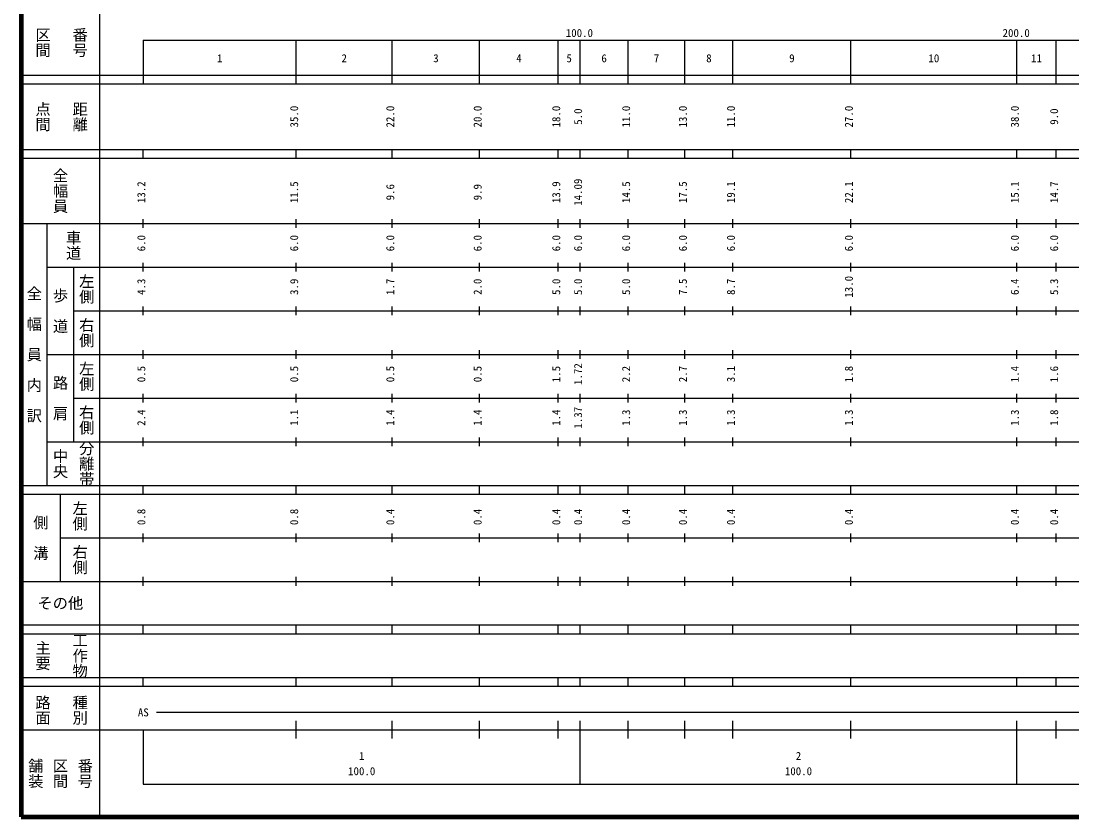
# Model space of a CAD drawing. Units: millimetres on the paper, enlarged 1000 times. Extents: x 40000 to 680000, y 20000 to 380000.
# Drawn here: x 40000 to 280624, y 20000 to 202409 of the extents above; entities that cross this region are included whole.
import ezdxf
from ezdxf.enums import TextEntityAlignment as Align

# ---------------------------------------------------------------- set-up
doc = ezdxf.new("R2010")
doc.units = ezdxf.units.MM
doc.header["$LTSCALE"] = 1000
doc.layers.add('M-TTL', color=2, linetype='Continuous', lineweight=140)
doc.layers.add('M-TTL-BAND', color=7, linetype='Continuous', lineweight=25)
doc.styles.add('@ＭＳ ゴシック', font='')
doc.styles.add('ＭＳ ゴシック', font='')
doc.styles.get('@ＭＳ ゴシック').set_extended_font_data('@MS Gothic')
doc.styles.get('ＭＳ ゴシック').set_extended_font_data('MS Gothic')

msp = doc.modelspace()

# ---------------------------------------------------------------- linework, layer by layer
at = {"layer": 'M-TTL'}
for p, q in [((40000, 380000), (40000, 20000)), ((40000, 20000), (680000, 20000))]:
    msp.add_line(p, q, dxfattribs=at)
at = {"layer": 'M-TTL-BAND'}
for p, q in [((58000, 370000), (58000, 20000)), ((68000, 198000), (579000, 198000)), ((68000, 198000), (68000, 188000)), ((103000, 188000), (103000, 198000)), ((125000, 188000), (125000, 198000)), ((145000, 188000), (145000, 198000)), ((163000, 188000), (163000, 198000)), ((168000, 188000), (168000, 198000)), ((179000, 188000), (179000, 198000)), ((192000, 188000), (192000, 198000)), ((203000, 188000), (203000, 198000)), ((230000, 188000), (230000, 198000)), ((268000, 188000), (268000, 198000)), ((277000, 188000), (277000, 198000)), ((40000, 190000), (579000, 190000)), ((40000, 188000), (579000, 188000)), ((40000, 173000), (579000, 173000)), ((40000, 171000), (579000, 171000)), ((68000, 171000), (68000, 173000)), ((103000, 171000), (103000, 173000)), ((125000, 171000), (125000, 173000)), ((145000, 171000), (145000, 173000)), ((163000, 171000), (163000, 173000)), ((168000, 171000), (168000, 173000)), ((179000, 171000), (179000, 173000)), ((192000, 171000), (192000, 173000)), ((203000, 171000), (203000, 173000)), ((230000, 171000), (230000, 173000)), ((268000, 171000), (268000, 173000)), ((277000, 171000), (277000, 173000)), ((68000, 155000), (68000, 157000)), ((103000, 155000), (103000, 157000)), ((125000, 155000), (125000, 157000)), ((145000, 155000), (145000, 157000)), ((163000, 155000), (163000, 157000)), ((168000, 155000), (168000, 157000)), ((179000, 155000), (179000, 157000)), ((192000, 155000), (192000, 157000)), ((203000, 155000), (203000, 157000)), ((230000, 155000), (230000, 157000)), ((268000, 155000), (268000, 157000)), ((277000, 155000), (277000, 157000)), ((40000, 156000), (579000, 156000)), ((46000, 96000), (46000, 156000)), ((68000, 145000), (68000, 147000)), ((103000, 145000), (103000, 147000)), ((125000, 145000), (125000, 147000)), ((145000, 145000), (145000, 147000)), ((163000, 145000), (163000, 147000)), ((168000, 145000), (168000, 147000)), ((179000, 145000), (179000, 147000)), ((192000, 145000), (192000, 147000)), ((203000, 145000), (203000, 147000)), ((230000, 145000), (230000, 147000)), ((268000, 145000), (268000, 147000)), ((277000, 145000), (277000, 147000)), ((46000, 146000), (579000, 146000)), ((52000, 146000), (52000, 106000)), ((52000, 136000), (579000, 136000)), ((68000, 135000), (68000, 137000)), ((103000, 135000), (103000, 137000)), ((125000, 135000), (125000, 137000)), ((145000, 135000), (145000, 137000)), ((163000, 135000), (163000, 137000)), ((168000, 135000), (168000, 137000)), ((179000, 135000), (179000, 137000)), ((192000, 135000), (192000, 137000)), ((203000, 135000), (203000, 137000)), ((230000, 135000), (230000, 137000)), ((268000, 135000), (268000, 137000)), ((277000, 135000), (277000, 137000)), ((46000, 126000), (579000, 126000)), ((68000, 125000), (68000, 127000)), ((103000, 125000), (103000, 127000)), ((125000, 125000), (125000, 127000)), ((145000, 125000), (145000, 127000)), ((163000, 125000), (163000, 127000)), ((168000, 125000), (168000, 127000)), ((179000, 125000), (179000, 127000)), ((192000, 125000), (192000, 127000)), ((203000, 125000), (203000, 127000)), ((230000, 125000), (230000, 127000)), ((268000, 125000), (268000, 127000)), ((277000, 125000), (277000, 127000)), ((52000, 116000), (579000, 116000)), ((68000, 115000), (68000, 117000)), ((103000, 115000), (103000, 117000)), ((125000, 115000), (125000, 117000)), ((145000, 115000), (145000, 117000)), ((163000, 115000), (163000, 117000)), ((168000, 115000), (168000, 117000)), ((179000, 115000), (179000, 117000)), ((192000, 115000), (192000, 117000)), ((203000, 115000), (203000, 117000)), ((230000, 115000), (230000, 117000)), ((268000, 115000), (268000, 117000)), ((277000, 115000), (277000, 117000)), ((46000, 106000), (579000, 106000)), ((68000, 105000), (68000, 107000)), ((103000, 105000), (103000, 107000)), ((125000, 105000), (125000, 107000)), ((145000, 105000), (145000, 107000)), ((163000, 105000), (163000, 107000)), ((168000, 105000), (168000, 107000)), ((179000, 105000), (179000, 107000)), ((192000, 105000), (192000, 107000)), ((203000, 105000), (203000, 107000)), ((230000, 105000), (230000, 107000)), ((268000, 105000), (268000, 107000)), ((277000, 105000), (277000, 107000)), ((40000, 96000), (579000, 96000)), ((40000, 94000), (579000, 94000)), ((49000, 94000), (49000, 74000)), ((68000, 94000), (68000, 96000)), ((103000, 94000), (103000, 96000)), ((125000, 94000), (125000, 96000)), ((145000, 94000), (145000, 96000)), ((163000, 94000), (163000, 96000)), ((168000, 94000), (168000, 96000)), ((179000, 94000), (179000, 96000)), ((192000, 94000), (192000, 96000)), ((203000, 94000), (203000, 96000)), ((230000, 94000), (230000, 96000)), ((268000, 94000), (268000, 96000)), ((277000, 94000), (277000, 96000)), ((68000, 83000), (68000, 85000)), ((103000, 83000), (103000, 85000)), ((125000, 83000), (125000, 85000)), ((145000, 83000), (145000, 85000)), ((163000, 83000), (163000, 85000)), ((168000, 83000), (168000, 85000)), ((179000, 83000), (179000, 85000)), ((192000, 83000), (192000, 85000)), ((203000, 83000), (203000, 85000)), ((230000, 83000), (230000, 85000)), ((268000, 83000), (268000, 85000)), ((277000, 83000), (277000, 85000)), ((49000, 84000), (579000, 84000)), ((68000, 73000), (68000, 75000)), ((103000, 73000), (103000, 75000)), ((125000, 73000), (125000, 75000)), ((145000, 73000), (145000, 75000)), ((163000, 73000), (163000, 75000)), ((168000, 73000), (168000, 75000)), ((179000, 73000), (179000, 75000)), ((192000, 73000), (192000, 75000)), ((203000, 73000), (203000, 75000)), ((230000, 73000), (230000, 75000)), ((268000, 73000), (268000, 75000)), ((277000, 73000), (277000, 75000)), ((40000, 74000), (579000, 74000)), ((40000, 64000), (579000, 64000)), ((68000, 62000), (68000, 64000)), ((103000, 62000), (103000, 64000)), ((125000, 62000), (125000, 64000)), ((145000, 62000), (145000, 64000)), ((163000, 62000), (163000, 64000)), ((168000, 62000), (168000, 64000)), ((179000, 62000), (179000, 64000)), ((192000, 62000), (192000, 64000)), ((203000, 62000), (203000, 64000)), ((230000, 62000), (230000, 64000)), ((268000, 62000), (268000, 64000)), ((277000, 62000), (277000, 64000)), ((40000, 62000), (579000, 62000)), ((40000, 52000), (579000, 52000)), ((68000, 50000), (68000, 52000)), ((103000, 50000), (103000, 52000)), ((125000, 50000), (125000, 52000)), ((145000, 50000), (145000, 52000)), ((163000, 50000), (163000, 52000)), ((168000, 50000), (168000, 52000)), ((179000, 50000), (179000, 52000)), ((192000, 50000), (192000, 52000)), ((203000, 50000), (203000, 52000)), ((230000, 50000), (230000, 52000)), ((268000, 50000), (268000, 52000)), ((277000, 50000), (277000, 52000)), ((40000, 50000), (579000, 50000)), ((71000, 44000), (565000, 44000)), ((103000, 38000), (103000, 42000)), ((125000, 38000), (125000, 42000)), ((145000, 38000), (145000, 42000)), ((163000, 38000), (163000, 42000)), ((168000, 27500), (168000, 42000)), ((179000, 38000), (179000, 42000)), ((192000, 38000), (192000, 42000)), ((203000, 38000), (203000, 42000)), ((230000, 38000), (230000, 42000)), ((268000, 27500), (268000, 42000)), ((277000, 38000), (277000, 42000)), ((40000, 40000), (579000, 40000)), ((68000, 40000), (68000, 27500)), ((68000, 27500), (579000, 27500))]:
    msp.add_line(p, q, dxfattribs=at)

# ---------------------------------------------------------------- texts
at = {"layer": 'M-TTL-BAND', "style": '@ＭＳ ゴシック'}
for s, p in [('区間', (45000, 197500)), ('番号', (53500, 197500)), ('点間', (45000, 180500)), ('距離', (53500, 180500)), ('全幅員', (49000, 163500)), ('車道', (52000, 151000)), ('左側', (55000, 141000)), ('全\u3000幅\u3000員\u3000内\u3000訳', (43000, 126000)), ('歩\u3000道', (49000, 136000)), ('右側', (55000, 131000)), ('左側', (55000, 121000)), ('路\u3000肩', (49000, 116000)), ('右側', (55000, 111000)), ('分離帯', (55000, 101000)), ('中央', (49000, 101000)), ('左側', (53500, 89000)), ('側\u3000溝', (44500, 84000)), ('右側', (53500, 79000)), ('主要', (45000, 57000)), ('工作物', (53500, 57000)), ('路面', (45000, 44500)), ('種別', (53500, 44500)), ('舗装', (43333, 30000)), ('区間', (49000, 30000)), ('番号', (54667, 30000))]:
    msp.add_text(s, height=2566, rotation=270, dxfattribs=at).set_placement(p, align=Align.MIDDLE_CENTER)
at = {"layer": 'M-TTL-BAND', "style": 'ＭＳ ゴシック'}
for s, p in [('100.0', (167844, 198195)), ('200.0', (267844, 198195)), ('1', (85500, 192405)), ('2', (114000, 192405)), ('3', (135000, 192405)), ('4', (154000, 192405)), ('5', (165500, 192405)), ('6', (173500, 192405)), ('7', (185500, 192405)), ('8', (197500, 192405)), ('9', (216500, 192405)), ('10', (249000, 192405)), ('11', (272500, 192405)), ('AS', (68000, 42500)), ('1', (118000, 32523)), ('2', (218000, 32523)), ('100.0', (118000, 29033)), ('100.0', (218000, 29033))]:
    msp.add_text(s, height=1833, dxfattribs=at).set_placement(p, align=Align.BOTTOM_CENTER)
for s, p in [('35.0', (104000, 180500)), ('22.0', (126000, 180500)), ('20.0', (146000, 180500)), ('18.0', (164000, 180500)), ('5.0', (169000, 180500)), ('11.0', (180000, 180500)), ('13.0', (193000, 180500)), ('11.0', (204000, 180500)), ('27.0', (231000, 180500)), ('38.0', (269000, 180500)), ('9.0', (278000, 180500)), ('14.09', (169000, 163174)), ('13.2', (69000, 163174)), ('11.5', (104000, 163174)), ('9.6', (126000, 163174)), ('9.9', (146000, 163174)), ('13.9', (164000, 163174)), ('14.5', (180000, 163174)), ('17.5', (193000, 163174)), ('19.1', (204000, 163174)), ('22.1', (231000, 163174)), ('15.1', (269000, 163174)), ('14.7', (278000, 163174)), ('6.0', (69000, 151500)), ('6.0', (104000, 151500)), ('6.0', (126000, 151500)), ('6.0', (146000, 151500)), ('6.0', (164000, 151500)), ('6.0', (169000, 151500)), ('6.0', (180000, 151500)), ('6.0', (193000, 151500)), ('6.0', (204000, 151500)), ('6.0', (231000, 151500)), ('6.0', (269000, 151500)), ('6.0', (278000, 151500)), ('4.3', (69000, 141500)), ('3.9', (104000, 141500)), ('1.7', (126000, 141500)), ('2.0', (146000, 141500)), ('5.0', (164000, 141500)), ('5.0', (169000, 141500)), ('5.0', (180000, 141500)), ('7.5', (193000, 141500)), ('8.7', (204000, 141500)), ('13.0', (231000, 141500)), ('6.4', (269000, 141500)), ('5.3', (278000, 141500)), ('0.5', (69000, 121500)), ('0.5', (104000, 121500)), ('0.5', (126000, 121500)), ('0.5', (146000, 121500)), ('1.5', (164000, 121500)), ('1.72', (169000, 121500)), ('2.2', (180000, 121500)), ('2.7', (193000, 121500)), ('3.1', (204000, 121500)), ('1.8', (231000, 121500)), ('1.4', (269000, 121500)), ('1.6', (278000, 121500)), ('2.4', (69000, 111500)), ('1.1', (104000, 111500)), ('1.4', (126000, 111500)), ('1.4', (146000, 111500)), ('1.4', (164000, 111500)), ('1.37', (169000, 111500)), ('1.3', (180000, 111500)), ('1.3', (193000, 111500)), ('1.3', (204000, 111500)), ('1.3', (231000, 111500)), ('1.3', (269000, 111500)), ('1.8', (278000, 111500)), ('0.8', (69000, 88764)), ('0.8', (104000, 88764)), ('0.4', (126000, 88764)), ('0.4', (146000, 88764)), ('0.4', (164000, 88764)), ('0.4', (169000, 88764)), ('0.4', (180000, 88764)), ('0.4', (193000, 88764)), ('0.4', (204000, 88764)), ('0.4', (231000, 88764)), ('0.4', (269000, 88764)), ('0.4', (278000, 88764))]:
    msp.add_text(s, height=1833, rotation=90, dxfattribs=at).set_placement(p, align=Align.BOTTOM_CENTER)
msp.add_text('その他', height=2566, dxfattribs=at).set_placement((49000, 69000), align=Align.MIDDLE_CENTER)

doc.saveas('drawing.dxf')
